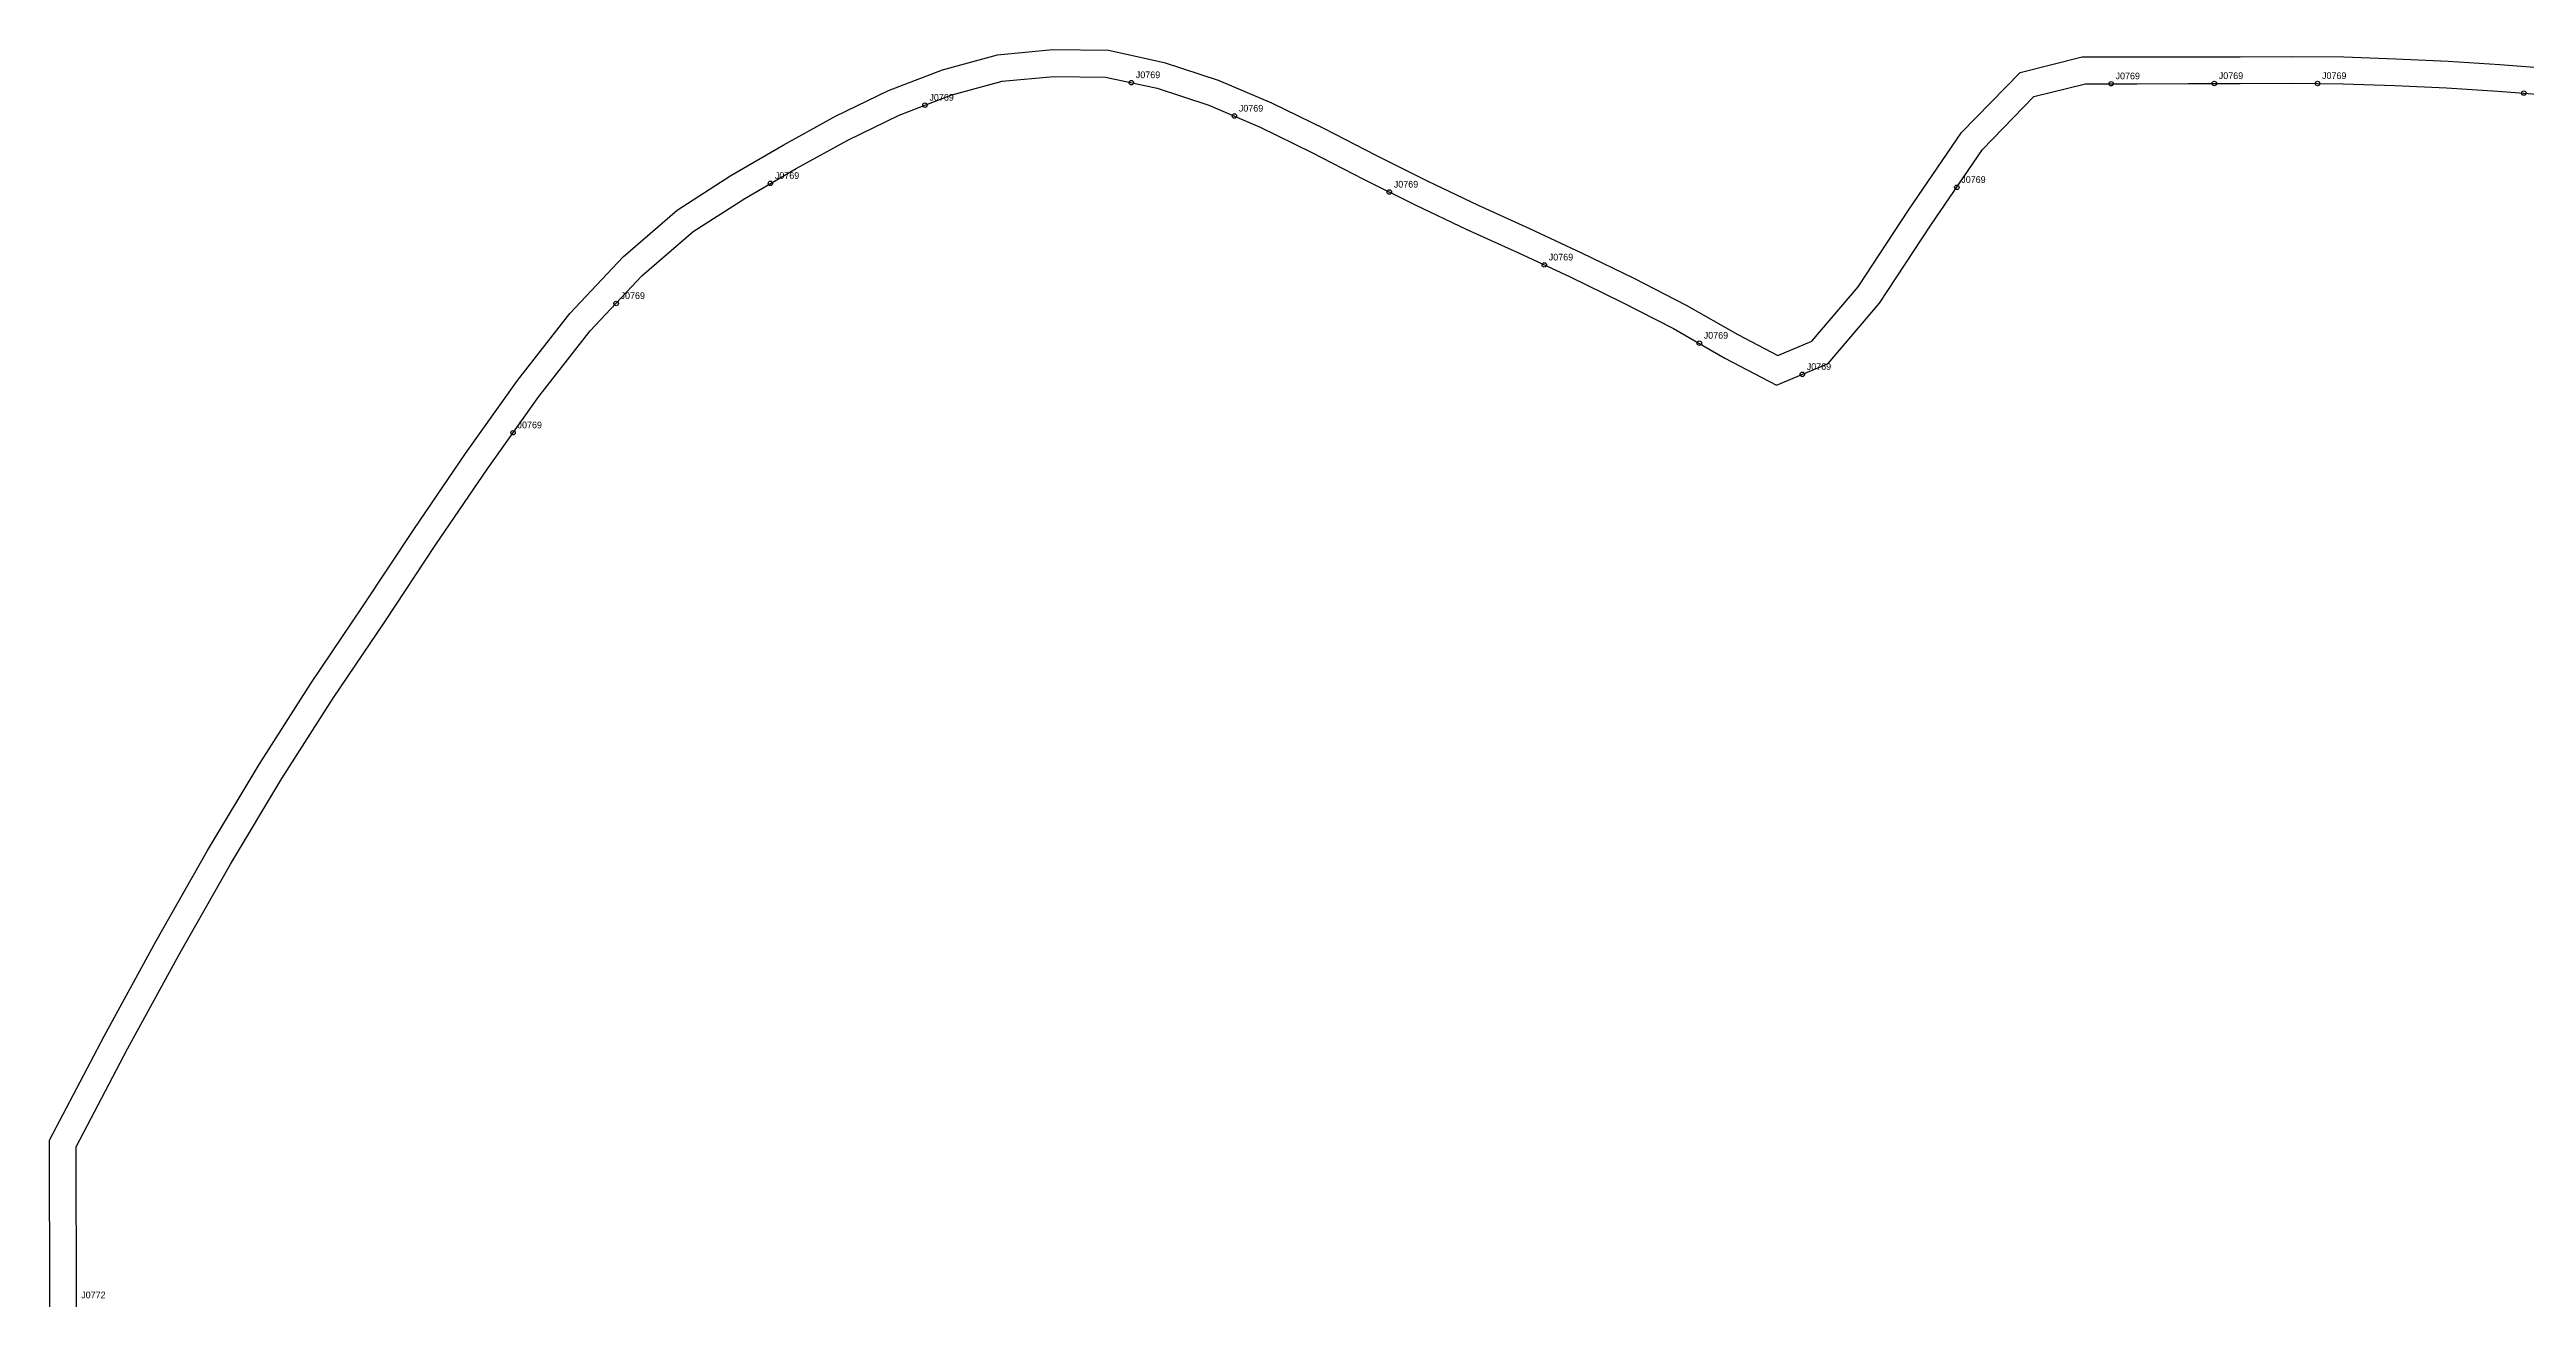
# Model space of a CAD drawing. Header units: millimetres. Extents: x -12 to 2303, y -630 to 492.
# Drawn here: x -12 to 1099, y -69 to 492 of the extents above; entities that cross this region are included whole.
import ezdxf

# ---------------------------------------------------------------- set-up
doc = ezdxf.new("R2010")
doc.units = ezdxf.units.MM
for name, color, linetype in [('CUT', 1, 'Continuous'), ('LABEL', 7, 'Continuous'), ('NOTCH', 2, 'Continuous'), ('SEW', 5, 'Continuous')]:
    doc.layers.add(name, color=color, linetype=linetype)

msp = doc.modelspace()

# ---------------------------------------------------------------- linework, layer by layer
at = {"layer": 'CUT'}
msp.add_lwpolyline([(-11.7, -143), (-12, 2.9), (-12, 2.9), (12.5, 49.6), (35.6, 92.1), (58.8, 132.9), (82, 171.6), (105.2, 207.9), (128.3, 242.3), (151.4, 277), (174.5, 311.1), (197.8, 343.8), (221.4, 373.9), (245.3, 399.4), (269.5, 420.3), (293.5, 435.8), (317, 449.4), (340.5, 462.4), (364.3, 474), (388.5, 483.3), (413.2, 489.9), (437.9, 492.4), (462.9, 492), (487.9, 486.6), (512.1, 478.6), (536, 468.4), (559.6, 456.9), (582.8, 444.9), (605.8, 433.4), (628.7, 422.5), (651.8, 412), (675.1, 401.1), (698.5, 389.7), (722, 377.7), (745.2, 364.5), (763.1, 355), (778.4, 361.5), (799.2, 385.8), (821.8, 420.2), (845.5, 455.1), (871.8, 482.1), (899.6, 489), (924.2, 489), (947.3, 489.1), (970.5, 489.1), (993.6, 489.2), (1017, 489), (1040.3, 488.2), (1063.7, 487.2), (1087, 485.6), (1110.2, 483.9)], dxfattribs=at)
at = {"layer": 'NOTCH'}
for centre in [(473.2, 477.5), (912.6, 477), (958.9, 477.1), (1005.2, 477.1), (380.6, 467.4), (1097.7, 472.8), (519.4, 462.5), (311.3, 432.3), (588.9, 428.4), (843.4, 430.5), (658.4, 395.7), (242.1, 378.4), (727.9, 360.6), (774.1, 346.6), (195.9, 320.4)]:
    msp.add_circle(centre, 1, dxfattribs=at)
at = {"layer": 'SEW'}
msp.add_lwpolyline([(0.3, -140), (0, 0), (23, 44), (46.1, 86.3), (69.1, 126.8), (92.2, 165.3), (115.2, 201.3), (138.3, 235.6), (161.3, 270.3), (184.4, 304.2), (207.4, 336.6), (230.5, 366.1), (253.6, 390.8), (276.7, 410.7), (299.8, 425.5), (322.9, 439), (346, 451.7), (369.1, 462.9), (392.2, 471.8), (415.3, 478.1), (438.4, 480.3), (461.6, 480), (484.7, 475), (507.9, 467.4), (531, 457.5), (554.2, 446.1), (577.3, 434.2), (600.5, 422.6), (623.6, 411.6), (646.8, 401.1), (670, 390.3), (693.1, 379), (716.3, 367.2), (739.4, 353.9), (762.6, 341.8), (785.7, 351.5), (808.8, 378.5), (831.8, 413.6), (854.9, 447.5), (878, 471.3), (901.1, 477), (924.2, 477), (947.3, 477.1), (970.5, 477.1), (993.6, 477.2), (1016.7, 477), (1039.9, 476.2), (1063, 475.2), (1086.1, 473.7), (1109.3, 471.9)], dxfattribs=at)

# ---------------------------------------------------------------- texts
at = {"layer": 'LABEL'}
for s, p in [('J0769', (475.2, 479.5)), ('J0769', (914.6, 479)), ('J0769', (960.9, 479.1)), ('J0769', (1007.2, 479.1)), ('J0769', (382.6, 469.4)), ('J0769', (521.4, 464.5)), ('J0769', (313.3, 434.3)), ('J0769', (590.9, 430.4)), ('J0769', (845.4, 432.5)), ('J0769', (660.4, 397.7)), ('J0769', (244.1, 380.4)), ('J0769', (729.9, 362.6)), ('J0769', (776.1, 348.6)), ('J0769', (197.9, 322.4)), ('J0772', (2.2, -68))]:
    msp.add_text(s, height=3, dxfattribs=at).set_placement(p)

doc.saveas('drawing.dxf')
